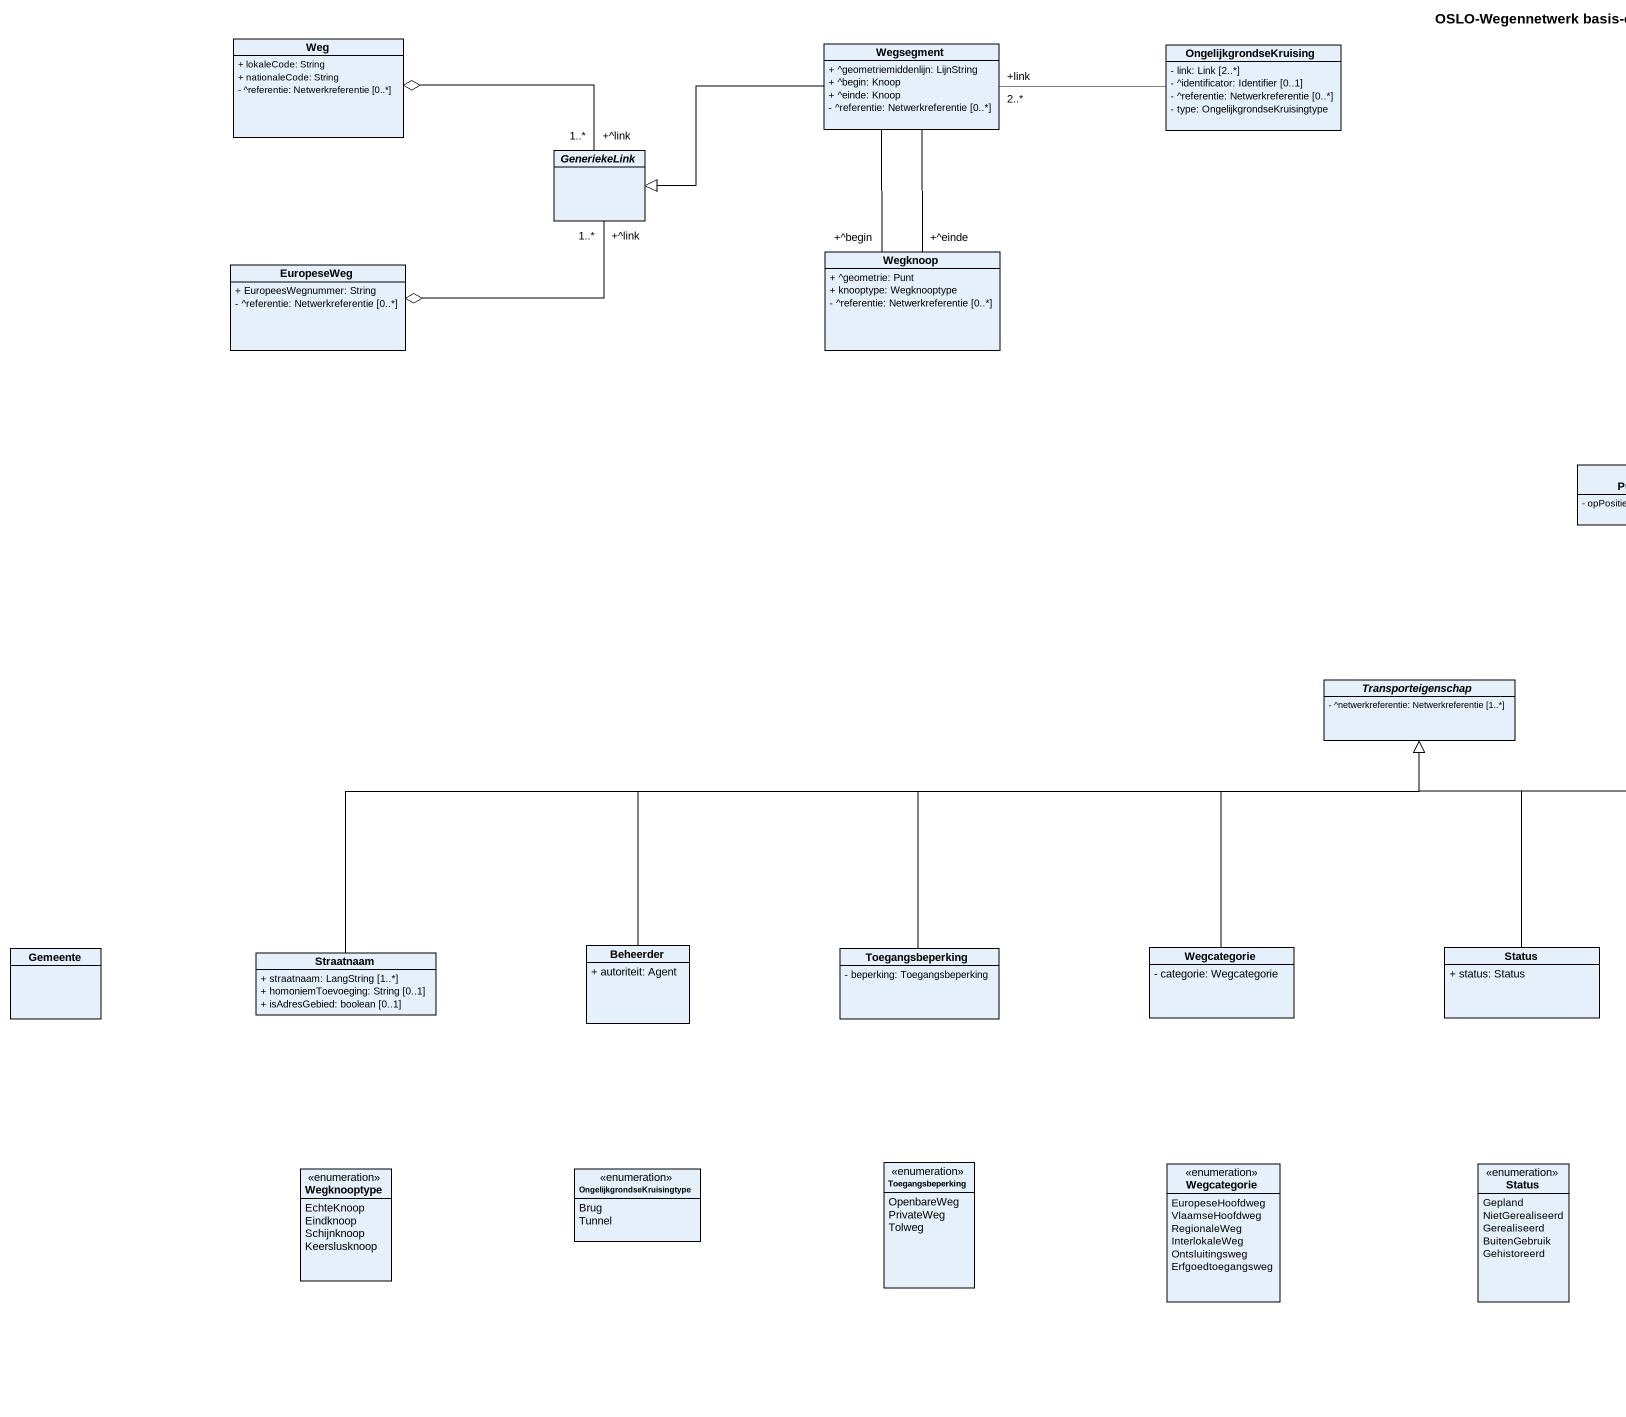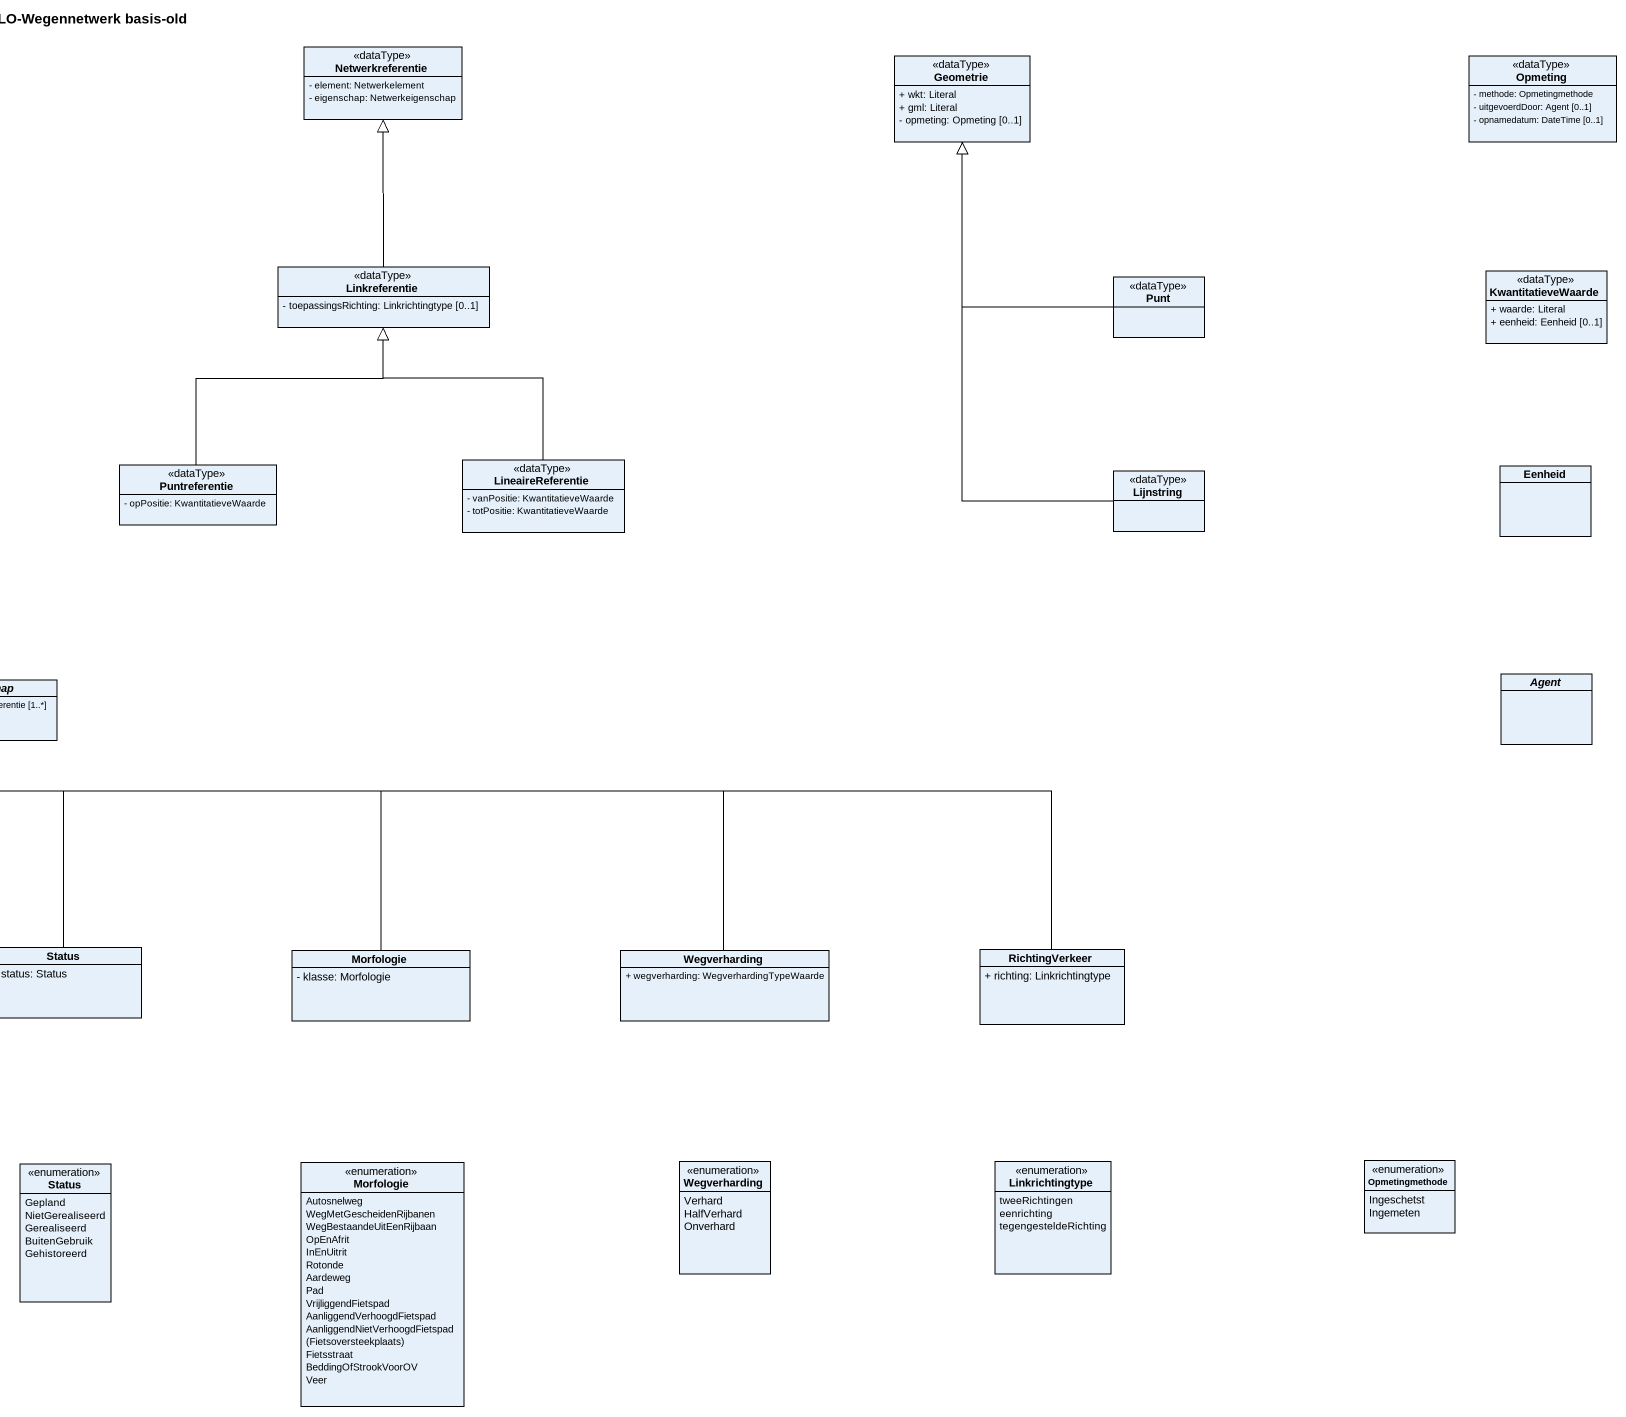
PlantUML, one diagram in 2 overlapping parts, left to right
@startuml
title OSLO-Wegennetwerk basis-old
hide circle
hide empty members
skinparam classAttributeIconSize 0
class Weg {
  + lokaleCode: String
  + nationaleCode: String
  - ^referentie: Netwerkreferentie [0..*]
}
class Wegsegment {
  + ^geometriemiddenlijn: LijnString
  + ^begin: Knoop
  + ^einde: Knoop
  - ^referentie: Netwerkreferentie [0..*]
}
class OngelijkgrondseKruising {
  - link: Link [2..*]
  - ^identificator: Identifier [0..1]
  - ^referentie: Netwerkreferentie [0..*]
  - type: OngelijkgrondseKruisingtype
}
class Netwerkreferentie <<dataType>> {
  - element: Netwerkelement
  - eigenschap: Netwerkeigenschap
}
class Geometrie <<dataType>> {
  + wkt: Literal
  + gml: Literal
  - opmeting: Opmeting [0..1]
}
class Opmeting <<dataType>> {
  - methode: Opmetingmethode
  - uitgevoerdDoor: Agent [0..1]
  - opnamedatum: DateTime [0..1]
}
abstract class GeneriekeLink
class Wegknoop {
  + ^geometrie: Punt
  + knooptype: Wegknooptype
  - ^referentie: Netwerkreferentie [0..*]
}
class EuropeseWeg {
  + EuropeesWegnummer: String
  - ^referentie: Netwerkreferentie [0..*]
}
class Linkreferentie <<dataType>> {
  - toepassingsRichting: Linkrichtingtype [0..1]
}
class Punt <<dataType>>
class KwantitatieveWaarde <<dataType>> {
  + waarde: Literal
  + eenheid: Eenheid [0..1]
}
class Puntreferentie <<dataType>> {
  - opPositie: KwantitatieveWaarde
}
class LineaireReferentie <<dataType>> {
  - vanPositie: KwantitatieveWaarde
  - totPositie: KwantitatieveWaarde
}
class Lijnstring <<dataType>>
class Eenheid
abstract class Transporteigenschap {
  - ^netwerkreferentie: Netwerkreferentie [1..*]
}
abstract class "Agent" as Agent_
class Gemeente
class Straatnaam {
  + straatnaam: LangString [1..*]
  + homoniemToevoeging: String [0..1]
  + isAdresGebied: boolean [0..1]
}
class Beheerder {
  + autoriteit: Agent
}
class Toegangsbeperking {
  - beperking: Toegangsbeperking
}
class Wegcategorie {
  - categorie: Wegcategorie
}
class Status {
  + status: Status
}
class Morfologie {
  - klasse: Morfologie
}
class Wegverharding {
  + wegverharding: WegverhardingTypeWaarde
}
class RichtingVerkeer {
  + richting: Linkrichtingtype
}
enum "Toegangsbeperking" as Toegangsbeperking_2 {
  OpenbareWeg
  PrivateWeg
  Tolweg
}
enum "Wegcategorie" as Wegcategorie_2 {
  EuropeseHoofdweg
  VlaamseHoofdweg
  RegionaleWeg
  InterlokaleWeg
  Ontsluitingsweg
  Erfgoedtoegangsweg
}
enum "Status" as Status_2 {
  Gepland
  NietGerealiseerd
  Gerealiseerd
  BuitenGebruik
  Gehistoreerd
}
enum "Morfologie" as Morfologie_2 {
  Autosnelweg
  WegMetGescheidenRijbanen
  WegBestaandeUitEenRijbaan
  OpEnAfrit
  InEnUitrit
  Rotonde
  Aardeweg
  Pad
  VrijliggendFietspad
  AanliggendVerhoogdFietspad
  AanliggendNietVerhoogdFietspad
  {field} (Fietsoversteekplaats)
  Fietsstraat
  BeddingOfStrookVoorOV
  Veer
}
enum "Wegverharding" as Wegverharding_2 {
  Verhard
  HalfVerhard
  Onverhard
}
enum Linkrichtingtype {
  tweeRichtingen
  eenrichting
  tegengesteldeRichting
}
enum Opmetingmethode {
  Ingeschetst
  Ingemeten
}
enum Wegknooptype {
  EchteKnoop
  Eindknoop
  Schijnknoop
  Keerslusknoop
}
enum OngelijkgrondseKruisingtype {
  Brug
  Tunnel
}
Wegsegment -left-|> GeneriekeLink
Wegsegment -- "+^begin" Wegknoop
Wegsegment -- "+^einde" Wegknoop
OngelijkgrondseKruising -left- "+link\n2..*" Wegsegment
GeneriekeLink "+^link\n1..*" -left-o Weg
GeneriekeLink "+^link\n1..*" -left-o EuropeseWeg
Linkreferentie -up-|> Netwerkreferentie
Punt -up-|> Geometrie
Puntreferentie -up-|> Linkreferentie
LineaireReferentie -up-|> Linkreferentie
Lijnstring -up-|> Geometrie
Straatnaam -right-|> Transporteigenschap
Beheerder -right-|> Transporteigenschap
Toegangsbeperking -right-|> Transporteigenschap
Wegcategorie -up-|> Transporteigenschap
Status -up-|> Transporteigenschap
Morfologie -up-|> Transporteigenschap
Wegverharding -left-|> Transporteigenschap
RichtingVerkeer -left-|> Transporteigenschap
@enduml
